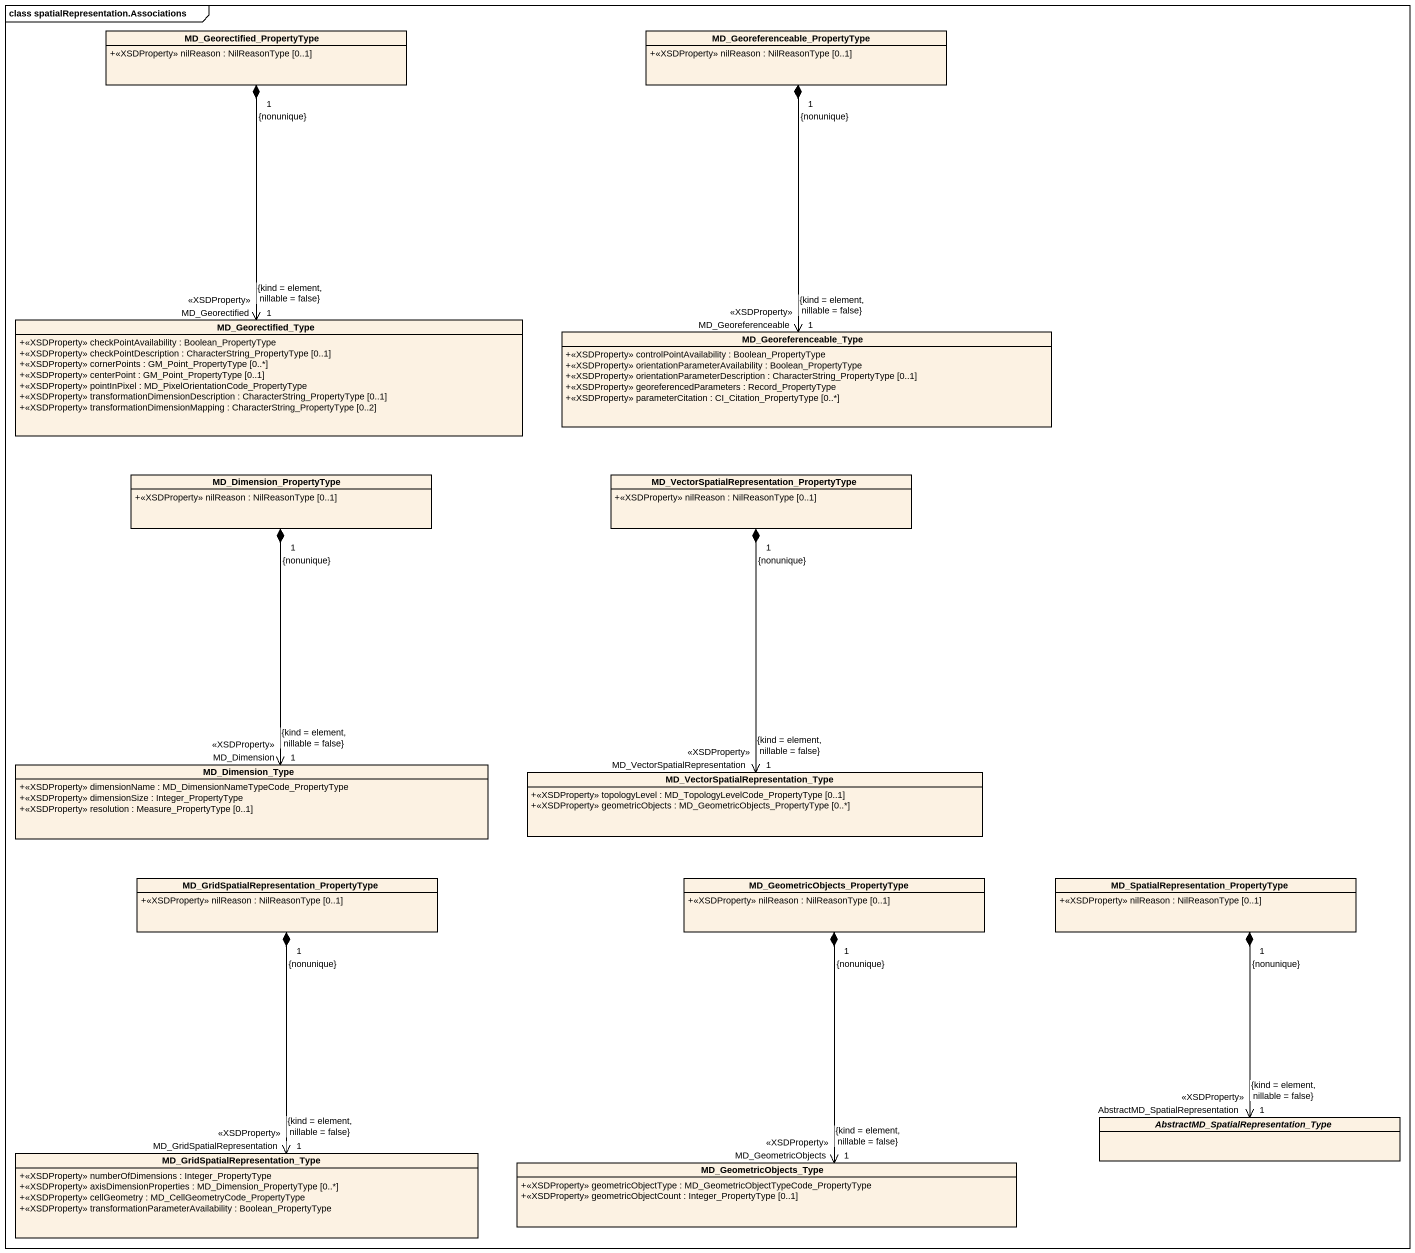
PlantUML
@startuml
mainframe class spatialRepresentation.Associations
hide circle
hide empty members
skinparam classAttributeIconSize 0
class MD_Georectified_PropertyType {
  +<<XSDProperty>> nilReason : NilReasonType [0..1]
}
class "MD_Georeferenceable_PropertyType" as MD_Georeferenceable {
  +<<XSDProperty>> nilReason : NilReasonType [0..1]
}
class MD_Georectified_Type {
  +<<XSDProperty>> checkPointAvailability : Boolean_PropertyType
  +<<XSDProperty>> checkPointDescription : CharacterString_PropertyType [0..1]
  +<<XSDProperty>> cornerPoints : GM_Point_PropertyType [0..*]
  +<<XSDProperty>> centerPoint : GM_Point_PropertyType [0..1]
  +<<XSDProperty>> pointInPixel : MD_PixelOrientationCode_PropertyType
  +<<XSDProperty>> transformationDimensionDescription : CharacterString_PropertyType [0..1]
  +<<XSDProperty>> transformationDimensionMapping : CharacterString_PropertyType [0..2]
}
class MD_Georeferenceable_Type {
  +<<XSDProperty>> controlPointAvailability : Boolean_PropertyType
  +<<XSDProperty>> orientationParameterAvailability : Boolean_PropertyType
  +<<XSDProperty>> orientationParameterDescription : CharacterString_PropertyType [0..1]
  +<<XSDProperty>> georeferencedParameters : Record_PropertyType
  +<<XSDProperty>> parameterCitation : CI_Citation_PropertyType [0..*]
}
class MD_Dimension_PropertyType {
  +<<XSDProperty>> nilReason : NilReasonType [0..1]
}
class "MD_VectorSpatialRepresentation_PropertyType" as MD_VectorSpatialRepresentati {
  +<<XSDProperty>> nilReason : NilReasonType [0..1]
}
class MD_Dimension_Type {
  +<<XSDProperty>> dimensionName : MD_DimensionNameTypeCode_PropertyType
  +<<XSDProperty>> dimensionSize : Integer_PropertyType
  +<<XSDProperty>> resolution : Measure_PropertyType [0..1]
}
class "MD_VectorSpatialRepresentation_Type" as MD_VectorSpatialRepresentati_2 {
  +<<XSDProperty>> topologyLevel : MD_TopologyLevelCode_PropertyType [0..1]
  +<<XSDProperty>> geometricObjects : MD_GeometricObjects_PropertyType [0..*]
}
class "MD_GridSpatialRepresentation_PropertyType" as MD_GridSpatialRepresentation {
  +<<XSDProperty>> nilReason : NilReasonType [0..1]
}
class "MD_GeometricObjects_PropertyType" as MD_GeometricObjects {
  +<<XSDProperty>> nilReason : NilReasonType [0..1]
}
class "MD_SpatialRepresentation_PropertyType" as MD_SpatialRepresentation {
  +<<XSDProperty>> nilReason : NilReasonType [0..1]
}
abstract class "AbstractMD_SpatialRepresentation_Type" as AbstractMD
class "MD_GridSpatialRepresentation_Type" as MD_GridSpatialRepresentation_2 {
  +<<XSDProperty>> numberOfDimensions : Integer_PropertyType
  +<<XSDProperty>> axisDimensionProperties : MD_Dimension_PropertyType [0..*]
  +<<XSDProperty>> cellGeometry : MD_CellGeometryCode_PropertyType
  +<<XSDProperty>> transformationParameterAvailability : Boolean_PropertyType
}
class MD_GeometricObjects_Type {
  +<<XSDProperty>> geometricObjectType : MD_GeometricObjectTypeCode_PropertyType
  +<<XSDProperty>> geometricObjectCount : Integer_PropertyType [0..1]
}
MD_Georectified_PropertyType "1\n{nonunique}" *--> "MD_Georectified\n<<XSDProperty>>\n1\n{kind = element, nillable = false}" MD_Georectified_Type
MD_Georeferenceable "1\n{nonunique}" *--> "MD_Georeferenceable\n<<XSDProperty>>\n1\n{kind = element, nillable = false}" MD_Georeferenceable_Type
MD_Dimension_PropertyType "1\n{nonunique}" *--> "MD_Dimension\n<<XSDProperty>>\n1\n{kind = element, nillable = false}" MD_Dimension_Type
MD_VectorSpatialRepresentati "1\n{nonunique}" *--> "MD_VectorSpatialRepresentation\n<<XSDProperty>>\n1\n{kind = element, nillable = false}" MD_VectorSpatialRepresentati_2
MD_GridSpatialRepresentation "1\n{nonunique}" *--> "MD_GridSpatialRepresentation\n<<XSDProperty>>\n1\n{kind = element, nillable = false}" MD_GridSpatialRepresentation_2
MD_GeometricObjects "1\n{nonunique}" *--> "MD_GeometricObjects\n<<XSDProperty>>\n1\n{kind = element, nillable = false}" MD_GeometricObjects_Type
MD_SpatialRepresentation "1\n{nonunique}" *--> "AbstractMD_SpatialRepresentation\n<<XSDProperty>>\n1\n{kind = element, nillable = false}" AbstractMD
@enduml
